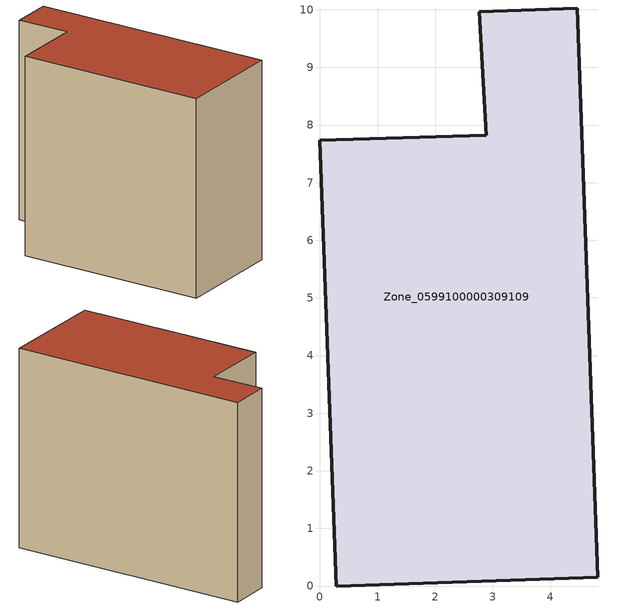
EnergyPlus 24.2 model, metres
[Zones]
Zone_0599100000309109
 floor ground (C_G): 2.77,9.96 4.47,10.03 4.82,0.16 0.28,0 0,7.73 2.89,7.82 z0
 wall outside (C_F): 0.28,0 4.82,0.16 4.47,10.03 2.77,9.96 2.89,7.82 0,7.73 0.28,0 z0:8.17
 roof outside (C_R): 4.47,10.03 2.77,9.96 2.89,7.82 0,7.73 0.28,0 4.82,0.16 z8.17
[BUILDING]
Pand.0599100000309109: North Axis=0; Terrain=City; Loads Convergence Tolerance Value=0.04; Temperature Convergence Tolerance Value=0.4; Solar Distribution=FullExterior; Maximum Number of Warmup Days=25; Minimum Number of Warmup Days=1
[Site:Location]
Rotterdam.The.Hague.AP_ZH_NLD Design_Conditions: Latitude=51.96; Longitude=4.45; Time Zone=1; Elevation=-4.5
[SITE:GROUNDTEMPERATURE:BUILDINGSURFACE]
18, 18, 18, 18, 18, 18, 18, 18, 18, 18, 18, 18
[MATERIAL] Thermal Absorptance=0.9; Solar Absorptance=0.7; Visible Absorptance=0.7
Name | Roughness | Thickness | Conductivity | Density | Specific Heat
G.TI.1946 | MediumSmooth | 0.15 | 1 | 540 | 1210
F.TI.1946 | Rough | 0.3 | 0.857143 | 1920 | 840
R.TI.1946 | MediumRough | 0.2 | 0.1 | 1500 | 1000
[CONSTRUCTION]
C_G: G.TI.1946
C_F: F.TI.1946
C_R: R.TI.1946
[ZONE]
Zone_0599100000309109: Type=1; Multiplier=1; Ceiling Height=Autocalculate; Volume=Autocalculate; Floor Area=autocalculate; Part of Total Floor Area=Yes
[ZONEINFILTRATION:DESIGNFLOWRATE]
Infil_Zone_0599100000309109: Zone or ZoneList or Space or SpaceList=Zone_0599100000309109; Schedule=AlwaysOn; Design Flow Rate Calculation Method=Flow/Area; Flow Rate per Floor Area=0.003; Constant Term Coefficient=1; Temperature Term Coefficient=0; Velocity Term Coefficient=0; Velocity Squared Term Coefficient=0
[HVACTEMPLATE:ZONE:IDEALLOADSAIRSYSTEM]
Zone_0599100000309109: Maximum Heating Supply Air Temperature=50; Minimum Cooling Supply Air Temperature=13; Maximum Heating Supply Air Humidity Ratio=0.0156; Minimum Cooling Supply Air Humidity Ratio=0.0077; Heating Limit=NoLimit; Cooling Limit=NoLimit; Dehumidification Control Type=ConstantSensibleHeatRatio; Cooling Sensible Heat Ratio=0.7; Dehumidification Setpoint=60; Humidification Control Type=None; Humidification Setpoint=30; Outdoor Air Method=None; Outdoor Air Flow Rate per Person=0.00944; Outdoor Air Flow Rate per Zone Floor Area=0; Outdoor Air Flow Rate per Zone=0; Demand Controlled Ventilation Type=None; Outdoor Air Economizer Type=NoEconomizer; Heat Recovery Type=None; Sensible Heat Recovery Effectiveness=0.7; Latent Heat Recovery Effectiveness=0.65
[ZONECONTROL:THERMOSTAT]
ThermostatControl_Zone_0599100000309109: Zone or ZoneList=Zone_0599100000309109; Control Type Schedule=DualSetpointControlType; Control 1=Thermostat_Zone_0599100000309109; Temperature Difference Between Cutout And Setpoint=0
[THERMOSTATSETPOINT:DUALSETPOINT]
Thermostat_Zone_0599100000309109: Heating Setpoint Temperature Schedule=HeatingSetpoint_Zone_0599100000309109; Cooling Setpoint Temperature Schedule=CoolingSetpoint_Zone_0599100000309109
[SCHEDULE:COMPACT]
HeatingSetpoint_Zone_0599100000309109: Through: 12/31, For: AllDays, Until: 24:00, 21
CoolingSetpoint_Zone_0599100000309109: Through: 12/31, For: AllDays, Until: 24:00, 24
DualSetpointControlType: Through: 12/31, For: AllDays, Until: 24:00, 4
AlwaysOn: Through: 12/31, For: AllDays, Until: 24:00, 1
